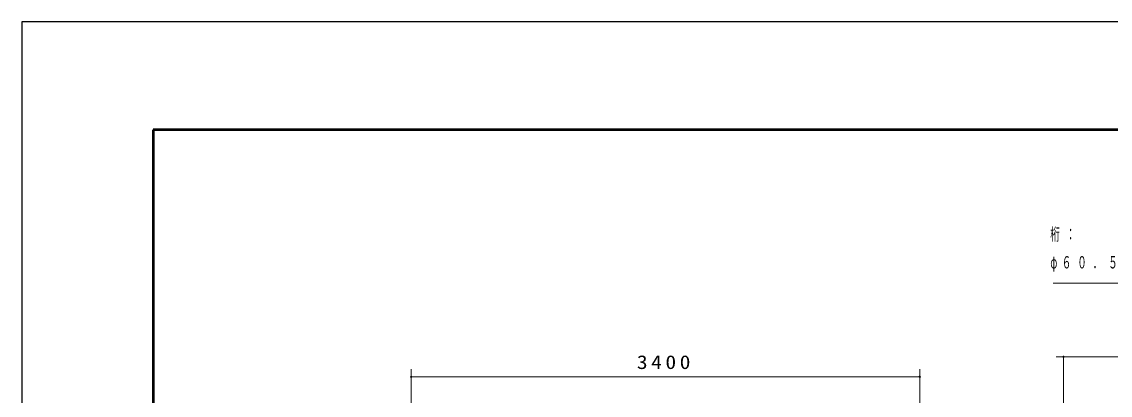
# Model space of a CAD drawing. Units: millimetres on the paper, with parts at other scales. Extents: x 197 to 617, y 140 to 437.
# Drawn here: x 196.6 to 342.1, y 387 to 436.9 of the extents above; entities that cross this region are included whole.
import ezdxf

# ---------------------------------------------------------------- set-up
doc = ezdxf.new("R2010")
doc.units = ezdxf.units.MM
for name, color, linetype, lineweight in [('A3図枠', 140, 'Continuous', 50), ('線', 2, 'Continuous', 25), ('補助', 2, 'Continuous', 13)]:
    doc.layers.add(name, color=color, linetype=linetype, lineweight=lineweight)
doc.styles.add('ＭＳ ゴシック', font='')
doc.styles.get('ＭＳ ゴシック').set_extended_font_data('MS Gothic')

# ---------------------------------------------------------------- blocks, each defined once
blk = doc.blocks.new('dimension_origin')
at = {"color": 0, "linetype": 'Continuous', "lineweight": -2}
blk.add_circle((0, 0), 1.25, dxfattribs=at)

msp = doc.modelspace()

# ---------------------------------------------------------------- linework, layer by layer
at = {"layer": 'A3図枠', "color": 7}
for p, q in [((599.142, 422.455), (214.142, 422.455)), ((214.142, 422.455), (214.142, 155.455))]:
    msp.add_line(p, q, dxfattribs=at)
at = {"layer": '線', "color": 7}
msp.add_lwpolyline([(196.588, 139.92), (616.697, 139.92), (616.697, 436.915), (196.588, 436.915)], close=True, dxfattribs=at)
at = {"layer": '補助'}
for p, q in [((334.475, 401.967), (350.871, 401.967)), ((353.361, 392.142), (334.861, 392.142)), ((335.861, 375.692), (335.861, 392.142)), ((248.642, 381.455), (248.642, 390.473)), ((316.642, 381.455), (316.642, 390.473)), ((248.642, 389.473), (316.642, 389.473))]:
    msp.add_line(p, q, dxfattribs=at)

# ---------------------------------------------------------------- block references
at = {"layer": '補助', "xscale": 0.0667, "yscale": 0.0667}
for p, rotation in [((335.861, 392.142), 270), ((316.642, 389.473), 180)]:
    msp.add_blockref('dimension_origin', p, dxfattribs=dict(at, rotation=rotation))
msp.add_blockref('dimension_origin', (248.642, 389.473), dxfattribs=at)

# ---------------------------------------------------------------- texts
at = {"layer": '補助', "style": 'ＭＳ ゴシック'}
for s, insert, char_height, attachment_point in [('\\T1.63;\\W0.55;桁：', (334.1, 409.342), 1.65, 1), ('\\T1.63;\\W0.55;φ６０．５×３．８', (334.1, 405.592), 1.65, 1), ('\\T1.33;\\W1.15;3400', (282.642, 390.473), 1.833, 8)]:
    msp.add_mtext(s, dxfattribs=dict(at, insert=insert, char_height=char_height, attachment_point=attachment_point))

doc.saveas('drawing.dxf')
